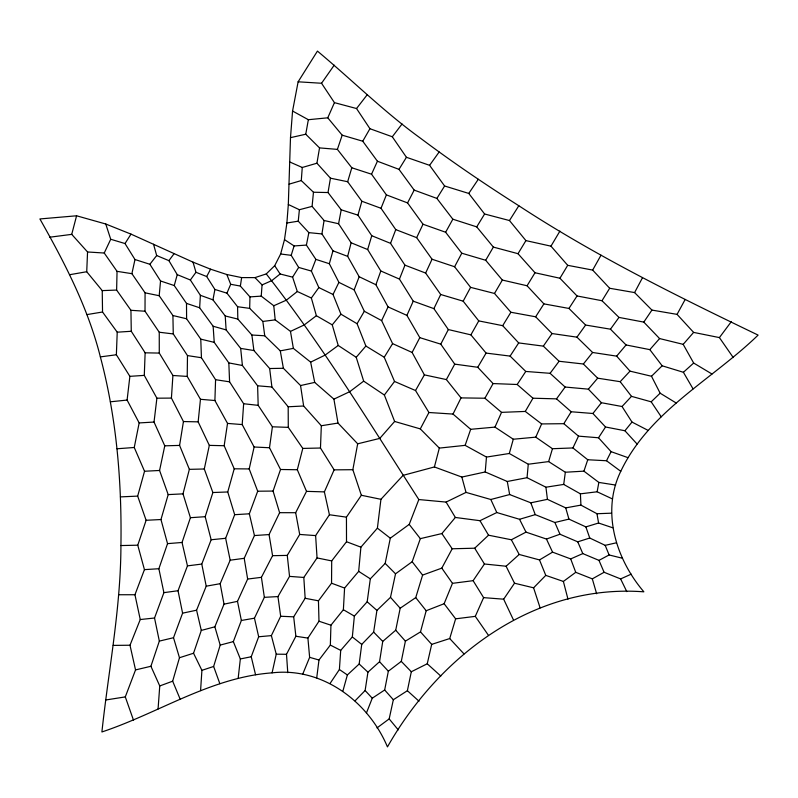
<?xml version="1.0" encoding="UTF-8"?>
<svg xmlns="http://www.w3.org/2000/svg" width="798" height="798" viewBox="0 0 798 798"><rect width="100%" height="100%" fill="white"/><g stroke="black" fill="none" stroke-linecap="round" stroke-linejoin="round"><path stroke-width="1.2" d="M120.927 545.553C121.885 482.172 116.698 418.302 100.358 356.886C88.049 307.799 64.658 262.732 39.9 218.951L76.588 215.789L105.765 224.009L131.002 234.123L193.006 262.143L210.552 269.175L226.812 274.522L241.634 277.594L254.981 277.614L266.263 273.923L274.692 265.694L280.647 253.993L284.487 239.639L286.881 223.011L288.317 204.497L290.492 137.655L292.567 111.032L298.123 81.805L317.434 51.102C351.918 79.89 383.858 111.7 420.327 138.094C452.187 162.014 485.204 184.378 518.82 205.744C594.869 255.53 676.365 295.759 758.1 335.1C712.045 379.778 649.412 411.07 620.764 471.319C601.024 511.668 616.026 559.318 643.876 591.827C534.311 583.567 439.518 655.268 387.459 746.898C368.447 701.701 322.572 666.978 272.088 672.854C210.921 677.303 158.782 713.043 101.905 731.966C108.558 669.851 120.787 608.236 120.927 545.553L137.765 545.194L146.114 520.286L137.675 496.107L144.538 471.249L134.254 447.488L139.161 422.93L127.101 400.067L129.874 376.337L116.368 354.761L117.226 332.187L102.543 312.008L102.234 290.612L86.723 271.729L87.551 251.978L71.73 234.363L49.755 237.206M180.119 699.058L172.667 681.183L179.47 657.732L173.515 637.722L182.592 613.163L178.034 590.729L187.45 565.872L182.044 542.47L190.413 517.702L183.011 493.862L189.365 469.344L179.59 445.414L183.44 421.553L171.42 398.092L172.907 375.489L159.281 353.075L159.251 332.237L145.017 311.22L145.076 292.826L131.889 273.674L117.047 271.34L104.239 253.026L87.551 251.978M302.632 674.36L309.634 657.343L307.908 638.091L318.981 621.223L318.452 600.814L331.549 583.208L331.699 560.914L346.512 541.732L346.442 517.144L361.354 495.269L352.846 469.703L357.684 443.808L338.003 423.07L333.913 399.14L314.711 382.402L310.651 362.142L293.365 348.377L290.472 331.389L275.2 319.868L262.841 321.444L249.674 308.367L237.575 306.731L226.941 293.165L214.911 289.455L206.692 276.547L195.969 272.288L193.006 262.143M200.577 690.609L201.914 670.34L193.545 653.233L201.296 630.42L196.577 610.201L206.213 586.181L201.774 564.066L211.161 539.757L205.186 516.695L212.867 492.526L204.288 468.995L209.325 445.374L198.153 421.853L200.458 399.299L187.221 376.417L187.48 355.589L173.266 333.933L172.907 315.529L159.201 295.719L160.538 280.976L149.874 264.278L134.982 259.53L125.017 243.55L110.713 239.26L105.765 224.009M158.074 708.983L159.75 685.951L150.912 666.27L159.341 641.103L154.533 618.011L163.899 592.645L158.872 568.725L167.54 543.638L160.967 519.528L168.188 494.6L159.58 470.471L164.767 445.823L154.024 422.052L156.897 398.192L144.288 375.389L145.136 352.816L131.271 331.28L130.942 310.302L116.628 290.073L117.047 271.34M249.674 308.367L249.954 296.886L240.368 286.073L230.702 284.278L226.812 274.522M316.716 677.881L318.981 660.006L330.342 645.073L330.941 625.203L343.379 609.712L344.586 588.056L358.671 571.368L360.905 547.159L377.394 528.156L380.935 499.309L403.09 475.359L434.401 466.96L461.843 477.064L485.224 471.957L507.279 481.483L527.049 477.693L545.922 487.209L563.717 484.426L580.405 493.842L597.133 491.787L612.525 498.979M219.859 683.706L213.635 666.46L220.198 645.093L214.862 626.819L224.019 604.156L220.168 583.687L230.173 560.196L225.644 538.291L234.672 514.69L227.749 491.967L234.223 468.795L224.168 445.723L227.53 423.419L214.901 400.526L215.58 379.698L201.435 357.723L200.777 339.14L186.602 318.771L186.503 303.39L174.253 285.554L160.538 280.976M287.769 672.704L286.502 654.29L295.878 636.265L293.684 616.834L305.155 598.281L303.809 577.453L317.055 557.922L315.619 535.598L329.424 514.75L324.377 491.887L334.123 469.852L320.477 448.027L321.325 425.743L303.639 406.002L300.557 385.554L283.39 368.287L280.278 350.861L264.736 335.778L262.841 321.444M238.163 678.4L240.338 658.949L233.335 641.612L241.365 620.475L237.495 601.353L247.649 579.059L244.208 558.311L254.442 535.548L249.345 513.802L257.694 491.209L249.195 468.935L254.123 447.01L242.203 424.576L243.649 403.738L229.585 381.833L228.827 362.91L214.233 342.352L213.136 326.242L199.65 307.779L200.378 295.31L190.363 279.998L177.246 274.642L168.897 260.647L156.677 255.54L153.535 244.248M330.133 683.357L339.399 669.512L340.706 650.39L352.327 636.944L354.362 616.116L367.18 601.782L370.322 578.829L385.175 563.398L390.302 538.191L409.214 524.396L418.83 499.548C369.703 423.239 322.292 345.464 266.263 273.923M275.2 319.868L273.774 305.754L261.235 296.128L262.063 284.916L254.981 277.614M661.213 416.775L651.188 401.823L631.497 396.347L620.186 381.683L597.672 378.182L583.388 364.008L559.089 361.265L543.348 346.132L518.68 342.921L502.69 325.674L478.76 320.896L463.169 301.175L440.696 294.502L425.643 273.066L404.955 265.155L390.541 243.35L371.758 235.719L357.953 215.131L341.215 209.804L328.018 192.537L313.464 192.238L301.285 180.567L302.262 167.48L316.936 163.221L330.452 178.183L347.659 181.725L361.863 201.246L381.015 208.288L395.768 229.615L416.656 237.654L432.047 259.23L454.601 266.751L470.591 287.36L494.501 293.464L510.89 312.257L535.648 316.796L552.066 333.554L576.944 337.155L592.615 352.477L616.655 356.137L630.011 371.14L651.497 376.257L660.145 393.195L676.155 402.99M485.224 471.957L486.471 457.074L465.134 445.354L439.329 448.097L420.297 428.895L394.631 421.454L384.367 395.02L363.679 381.135L356.217 357.295L338.222 345.464L332.247 324.856L316.377 315.719L311.35 298.003L297.315 291.509L292.607 277.145L298.661 267.43L291.2 255.33L294.103 245.934L306.402 245.096L315.878 259.37L329.335 263.719L338.911 282.372L354.152 289.883L364.317 311.27L381.634 320.606L392.596 343.629L412.107 352.457L424.376 374.87L446.381 379.579L461.025 397.893L484.915 398.232L501.533 412.357L525.284 411.439L541.623 423.928L563.827 423.688L578.5 436.137L598.52 437.773L611.098 451.658L627.926 457.643M527.049 477.693L528.276 464.227L509.304 453.493L486.471 457.074M648.175 430.431L631.996 422.072L622.051 406.521L601.423 402.721L588.355 389.155L565.144 387.04L550.091 373.314L525.762 371.449L510.102 356.098L486.082 353.085L470.89 334.861L448.336 329.554L433.903 308.636L413.234 301.175L399.449 279.101L380.816 270.981L367.659 249.545L351.12 242.782L338.581 223.739L324.068 220.497L312.088 206.373L313.464 192.238M637.073 444.027L624.924 430.75L605.532 426.99L592.904 413.494L571.198 411.758L556.515 398.86L532.954 398.212L517.174 384.496L493.074 383.569L477.753 367.279L454.72 364.127L440.775 344.157L419.798 337.644L406.91 315.39L388.067 306.901L375.908 284.736L359.17 276.726L347.659 256.367L332.966 250.801L321.923 233.924L308.856 232.637L298.243 221.176L299.39 209.734L312.088 206.373M342.931 690.968L347.369 674.948L359.17 664.006L361.733 644.415L373.644 632.116L376.915 610.4L390.501 597.333L395.529 573.812L412.177 561.722L420.337 538.65L441.873 533.563L455.349 517.463L479.987 520.695L496.805 512.535L519.538 519.289L535.249 514.64L554.899 522.5L568.934 519.109L585.872 526.899L598.58 523.019L612.744 527.787M563.717 484.426L565.333 472.236L548.635 461.593L528.276 464.227M255.56 674.769L251.24 656.754L258.672 636.764L254.452 618.181L264.357 597.333L261.415 577.333L272.577 555.687L269.056 534.57L279.609 512.685L273.076 491.069L280.527 469.493L269.505 447.748L272.397 426.8L258.173 405.344L257.614 385.803L242.402 365.484L240.677 348.407L226.113 329.893L225.226 315.968L212.946 299.839L200.378 295.31M240.368 286.073L241.634 277.594M355.05 700.844L365.125 690.519L367.938 672.175L379.539 661.712L382.741 641.402L395.718 630.221L400.187 608.226L415.738 597.612L422.601 575.099L441.803 568.126L452.187 548.775L474.71 548.206L488.536 535.199L511.358 539.767L526.002 532.126L546.46 539.059L559.957 534.231L577.752 541.832L589.752 538.032L605.183 545.343L616.325 542.82M321.923 233.924L324.068 220.497M316.936 163.221L319.539 147.899L305.754 134.224L308.347 119.71L292.567 111.032M328.018 192.537L330.452 178.183M597.133 491.787L598.849 482.421L583.927 471.159L565.333 472.236M212.946 299.839L214.911 289.455M338.581 223.739L341.215 209.804M306.402 245.096L308.856 232.637M366.402 713.083L372.257 698.2L384.666 689.991L388.347 671.198L401.284 661.382L405.394 641.143L420.496 631.896L426.182 610.729L415.738 597.612M376.995 727.916L389.175 718.898L393.344 699.736L407.379 690.709L411.309 671.756L427.249 663.776L431.688 644.375L420.496 631.896M131.889 273.674L134.982 259.53M272.088 672.854L276.238 654.17L271.37 635.627L280.677 616.255L277.953 596.585L289.544 576.385L287.26 555.398L299.699 534.441L295.669 512.705L306.512 491.359L297.315 469.743L302.791 448.416L288.278 427.359L288.188 406.771L271.899 386.98L269.654 368.526L253.904 350.522L251.879 335.02L237.824 319.07L225.226 315.968M347.659 256.367L351.12 242.782M71.73 234.363L76.588 215.789M434.401 466.96L439.329 448.097M174.253 285.554L177.246 274.642M509.304 453.493L513.294 439.229L535.777 437.154L552.455 448.715L572.924 447.947L587.747 459.748L606.51 460.745L620.764 471.319M329.335 263.719L332.966 250.801M357.953 215.131L361.863 201.246M548.635 461.593L552.455 448.715M347.659 181.725L351.808 167.77L337.394 149.386L319.539 147.899M367.659 249.545L371.758 235.719M431.688 644.375L449.713 638.55L455.628 618.829L444.127 603.717L452.466 583.338L441.803 568.126M583.927 471.159L587.747 459.748M337.394 149.386L342.182 135.181L327.769 117.815L308.347 119.71M465.134 445.354L470.68 429.314L494.979 427.11L513.294 439.229M375.908 284.736L380.816 270.981M133.535 720.265L125.296 696.903L135.54 669.921L129.994 645.233L140.249 619.537L134.952 594.739L144.438 569.632L137.765 545.194M390.541 243.35L395.768 229.615M354.152 289.883L359.17 276.726M470.68 429.314L453.015 414.072L428.935 412.506L415.529 390.531L394.531 381.454L384.237 357.255L365.883 346.043L357.085 323.719L340.936 314.173L333.025 294.462L318.841 287.569L311.37 271.051L315.878 259.37M399.449 279.101L404.955 265.155M381.015 208.288L386.382 194.862L371.539 174.203L351.808 167.77M226.941 293.165L230.702 284.278M327.769 117.815L334.432 102.643L321.544 83.261L298.123 81.805M535.777 437.154L541.623 423.928M406.91 315.39L413.234 301.175M494.979 427.11L501.533 412.357M488.256 635.048L475.289 616.355L483.608 597.642L473.114 580.675L452.466 583.338M371.539 174.203L377.424 161.226L362.751 141.216L342.182 135.181M425.643 273.066L432.047 259.23M104.239 253.026L110.713 239.26M381.634 320.606L388.067 306.901M572.924 447.947L578.5 436.137M416.656 237.654L423.01 224.228L407.559 202.921L386.382 194.862M433.903 308.636L440.696 294.502M333.025 294.462L338.911 282.372M453.015 414.072L461.025 397.893M606.51 460.745L611.098 451.658M407.559 202.921L414.182 190.104L398.99 169.366L377.424 161.226M440.775 344.157L448.336 329.554M412.107 352.457L419.798 337.644M206.692 276.547L210.552 269.175M420.297 428.895L428.935 412.506M454.601 266.751L461.773 253.215L445.633 232.248L423.01 224.228M334.432 102.643L356.536 108.538L369.933 128.707L392.297 136.777L406.431 157.286L429.593 165.326L444.606 185.984L468.765 193.435L484.605 213.994L509.473 220.547L525.912 240.607L550.969 246.163L567.707 265.325L592.655 270.083L609.672 288.268L634.59 292.577L642.35 277.993M463.169 301.175L470.591 287.36M446.381 379.579L454.72 364.127M733.262 357.564L719.407 337.594L693.612 332.397L677.063 314.372L685.163 299.479M445.633 232.248L452.845 219.201L436.895 198.423L414.182 190.104M484.915 398.232L493.074 383.569M592.655 270.083L601.004 255.21M415.529 390.531L424.376 374.87M470.89 334.861L478.76 320.896M362.751 141.216L369.933 128.707M357.085 323.719L364.317 311.27M693.033 388.855L683.407 372.287L662.16 365.803L649.841 349.644L626.071 344.955L610.47 329.185L585.612 325.045L568.944 308.447L543.917 303.878L527.069 285.764L502.341 280.048L485.693 260.278L493.354 247.091L476.725 226.881L452.845 219.201M525.284 411.439L532.954 398.212M494.501 293.464L502.341 280.048M477.753 367.279L486.082 353.085M550.969 246.163L559.917 231.091M711.966 374.003L693.662 363.04L683.188 344.347L659.587 338.561L643.806 322.103L618.979 317.414L602.001 300.726L577.044 295.958L559.937 278.243L535.009 272.756L518.012 253.694L525.912 240.607M559.937 278.243L567.707 265.325M527.069 285.764L535.009 272.756M476.725 226.881L484.605 213.994M502.69 325.674L510.89 312.257M384.237 357.255L392.596 343.629M398.99 169.366L406.431 157.286M602.001 300.726L609.672 288.268M563.827 423.688L571.198 411.758M436.895 198.423L444.606 185.984M509.473 220.547L518.82 205.744M125.017 243.55L131.002 234.123M535.648 316.796L543.917 303.878M568.944 308.447L577.044 295.958M510.102 356.098L518.68 342.921M598.52 437.773L605.532 426.99M517.174 384.496L525.762 371.449M468.765 193.435L478.301 179.281M643.806 322.103L651.926 310.083L677.063 314.372M473.114 580.675L484.426 563.996L506.102 566.231L519.189 554.47L539.498 559.927L552.555 552.136L570.7 558.919L582.799 553.593L598.979 560.376L604.086 572.276L620.625 578.919L626.809 591.637M513.413 619.837L503.668 599.188L514.501 583.218L506.102 566.231M543.348 346.132L552.066 333.554M321.544 83.261L334.202 65.177M576.944 337.155L585.612 325.045M311.35 298.003L318.841 287.569M429.593 165.326L439.149 151.989M610.47 329.185L618.979 317.414M190.363 279.998L195.969 272.288M556.515 398.86L565.144 387.04M550.091 373.314L559.089 361.265M168.897 260.647L174.074 253.714M384.367 395.02L394.531 381.454M719.407 337.594L731.427 321.504M392.297 136.777L402.042 123.989M356.536 108.538L367.1 94.892M149.874 264.278L156.677 255.54M592.904 413.494L601.423 402.721M583.388 364.008L592.615 352.477M332.247 324.856L340.936 314.173M624.924 430.75L631.996 422.072M616.655 356.137L626.071 344.955M588.355 389.155L597.672 378.182M356.217 357.295L365.883 346.043M683.188 344.347L693.612 332.397M394.631 421.454L379.798 438.391L357.684 443.808M649.841 349.644L659.587 338.561M622.051 406.521L631.497 396.347M620.186 381.683L630.011 371.14M514.501 583.218L533.593 587.817L545.772 575.378L563.378 581.443L575.737 572.316L592.316 578.869L604.086 572.276M651.497 376.257L662.16 365.803M651.188 401.823L660.145 393.195M683.407 372.287L693.662 363.04M292.607 277.145L280.128 273.983L271.799 280.617L262.063 284.916M297.315 291.509L286.392 300.148L273.774 305.754M316.377 315.719L304.188 324.966L290.472 331.389M363.679 381.135L349.714 391.688L333.913 399.14M338.222 345.464L325.135 355.09L310.651 362.142M598.979 560.376L609.113 554.959L622.42 558.241M418.83 499.548L446.102 502.082L466.022 492.396L490.81 499.498L509.653 494.551L530.82 502.81L547.428 499.349L565.722 507.887L580.924 505.114L596.974 513.732L611.527 513.174M620.625 578.919L631.218 574.161M426.182 610.729L444.127 603.717M159.75 685.951L172.667 681.183M201.914 670.34L213.635 666.46M179.47 657.732L193.545 653.233M289.105 184.148L301.285 180.567M201.296 630.42L214.862 626.819M220.198 645.093L233.335 641.612M159.341 641.103L173.515 637.722M135.54 669.921L150.912 666.27M290.492 137.655L305.754 134.224M300.557 385.554L314.711 382.402M182.592 613.163L196.577 610.201M224.019 604.156L237.495 601.353M240.338 658.949L251.24 656.754M280.278 350.861L293.365 348.377M206.213 586.181L220.168 583.687M69.835 274.682L86.723 271.729M241.365 620.475L254.452 618.181M86.872 314.602L102.543 312.008M286.881 223.011L298.243 221.176M321.325 425.743L338.003 423.07M105.565 700.016L125.296 696.903M163.899 592.645L178.034 590.729M230.173 560.196L244.208 558.311M100.358 356.886L116.368 354.761M187.45 565.872L201.774 564.066M455.628 618.829L475.289 616.355M247.649 579.059L261.415 577.333M140.249 619.537L154.533 618.011M110.383 401.803L127.101 400.067M211.161 539.757L225.644 538.291M258.672 636.764L271.37 635.627M167.54 543.638L182.044 542.47M117.017 448.765L134.254 447.488M190.413 517.702L205.186 516.695M249.954 296.886L261.235 296.128M254.442 535.548L269.056 534.57M117.226 332.187L131.271 331.28M129.874 376.337L144.288 375.389M144.438 569.632L158.872 568.725M234.672 514.69L249.345 513.802M139.161 422.93L154.024 422.052M264.357 597.333L277.953 596.585M144.538 471.249L159.58 470.471M288.188 406.771L303.639 406.002M168.188 494.6L183.011 493.862M146.114 520.286L160.967 519.528M120.408 496.895L137.675 496.107M102.234 290.612L116.628 290.073M212.867 492.526L227.749 491.967M164.767 445.823L179.59 445.414M189.365 469.344L204.288 468.995M302.791 448.416L320.477 448.027M272.577 555.687L287.26 555.398M269.654 368.526L283.39 368.287M257.694 491.209L273.076 491.069M113.206 645.392L129.994 645.233M334.123 469.852L352.846 469.703M156.897 398.192L171.42 398.092M118.623 594.739L134.952 594.739M279.609 512.685L295.669 512.705M234.223 468.795L249.195 468.935M276.238 654.17L286.502 654.29M280.527 469.493L297.315 469.743M145.136 352.816L159.281 353.075M183.44 421.553L198.153 421.853M209.325 445.374L224.168 445.723M306.512 491.359L324.377 491.887M272.397 426.8L288.278 427.359M280.677 616.255L293.684 616.834M254.123 447.01L269.505 447.748M251.879 335.02L264.736 335.778M130.942 310.302L145.017 311.22M172.907 375.489L187.221 376.417M299.699 534.441L315.619 535.598M289.544 576.385L303.809 577.453M483.608 597.642L503.668 599.188M227.53 423.419L242.203 424.576M257.614 385.803L271.899 386.98M200.458 399.299L214.901 400.526M243.649 403.738L258.173 405.344M159.251 332.237L173.266 333.933M280.647 253.993L291.2 255.33M329.424 514.75L346.442 517.144M187.48 355.589L201.435 357.723M215.58 379.698L229.585 381.833M295.878 636.265L307.908 638.091M598.849 482.421L615.627 485.064M240.677 348.407L253.904 350.522M228.827 362.91L242.402 365.484M305.155 598.281L318.452 600.814M145.076 292.826L159.201 295.719M317.055 557.922L331.699 560.914M361.354 495.269L380.935 499.309M172.907 315.529L186.602 318.771M200.777 339.14L214.233 342.352M493.354 247.091L518.012 253.694M213.136 326.242L226.113 329.893M298.661 267.43L311.37 271.051M309.634 657.343L318.981 660.006M461.773 253.215L485.693 260.278M186.503 303.39L199.65 307.779M318.981 621.223L330.941 625.203M331.549 583.208L344.586 588.056M346.512 541.732L360.905 547.159M289.654 161.924L302.262 167.48M288.317 204.497L299.39 209.734M330.342 645.073L340.706 650.39M343.379 609.712L354.362 616.116M358.671 571.368L370.322 578.829M284.487 239.639L294.103 245.934M339.399 669.512L347.369 674.948M377.394 528.156L390.302 538.191M352.327 636.944L361.733 644.415M367.18 601.782L376.915 610.4M407.379 690.709L419 701.213M427.249 663.776L440.795 676.046M359.17 664.006L367.938 672.175M385.175 563.398L395.529 573.812M634.59 292.577L651.926 310.083M373.644 632.116L382.741 641.402M401.284 661.382L411.309 671.756M449.713 638.55L463.987 653.891M365.125 690.519L372.257 698.2M379.539 661.712L388.347 671.198M390.501 597.333L400.187 608.226M384.666 689.991L393.344 699.736M395.718 630.221L405.394 641.143M389.175 718.898L398.242 729.881M409.214 524.396L420.337 538.65M412.177 561.722L422.601 575.099M441.873 533.563L452.187 548.775M274.692 265.694L280.128 273.983M474.71 548.206L484.426 563.996M446.102 502.082L455.349 517.463M479.987 520.695L488.536 535.199M511.358 539.767L519.189 554.47M519.538 519.289L526.002 532.126M546.46 539.059L552.555 552.136M490.81 499.498L496.805 512.535M554.899 522.5L559.957 534.231M577.752 541.832L582.799 553.593M605.183 545.343L609.113 554.959M539.498 559.927L545.772 575.378M570.7 558.919L575.737 572.316M530.82 502.81L535.249 514.64M585.872 526.899L589.752 538.032M533.593 587.817L540.106 607.867M592.316 578.869L596.655 593.772M565.722 507.887L568.934 519.109M461.843 477.064L466.022 492.396M563.378 581.443L567.967 599.138M507.279 481.483L509.653 494.551M596.974 513.732L598.58 523.019M545.922 487.209L547.428 499.349M580.405 493.842L580.924 505.114M237.575 306.731L237.824 319.07"/></g></svg>
